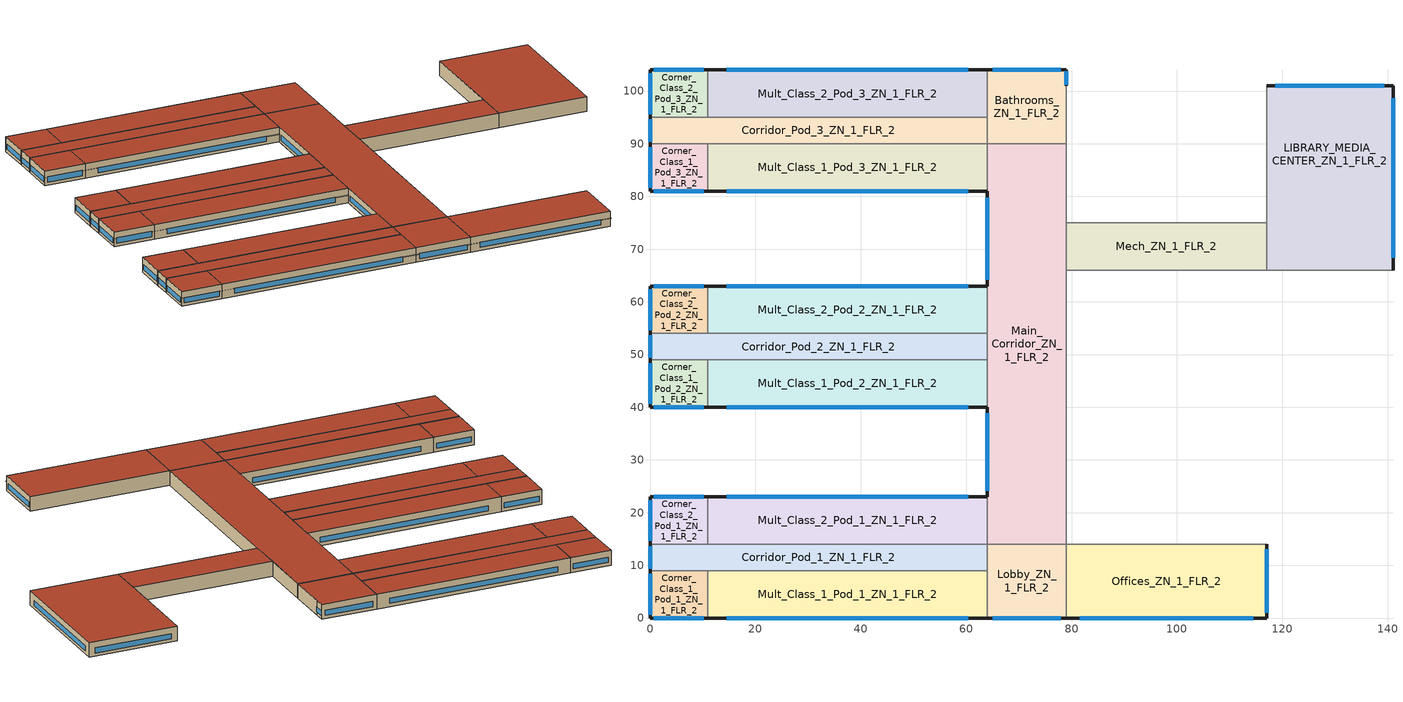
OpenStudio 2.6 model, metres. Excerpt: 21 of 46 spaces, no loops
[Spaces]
Bathrooms_ZN_1_FLR_2
 floor to Bathrooms_ZN_1_FLR_1: 79,104 79,90 64,90 64,104 z4
 wall outside (BTAP-Ext-Wall-Mass:U-0.278-:{ "cond"=>0.265} adj ext wall insulation): 79,101 79,104 64,104 z4:8
 wall to Auditorium_ZN_1_FLR_1: 79,90 79,101 z4:8
 wall to Mult_Class_2_Pod_3_ZN_1_FLR_2: 64,104 64,95 z4:8
 wall to Corridor_Pod_3_ZN_1_FLR_2: 64,95 64,90 z4:8
 wall to Main_Corridor_ZN_1_FLR_2: 64,90 79,90 z4:8
 window: 79,101.22 79,103.78 z4.87:6.28; 77.97,104 65.03,104 z4.87:6.26
 roof outside (BTAP-Ext-Roof-Metal:U-0.156-:{ "cond"=>0.156} adj roof insulation): 79,90 79,104 64,104 64,90 z8
Corner_Class_2_Pod_3_ZN_1_FLR_2
 floor to Corner_Class_2_Pod_3_ZN_1_FLR_1: 11,104 11,95 0,95 0,104 z4
 wall outside (BTAP-Ext-Wall-Mass:U-0.278-:{ "cond"=>0.265} adj ext wall insulation): 11,104 0,104 0,95 z4:8
 wall to Corridor_Pod_3_ZN_1_FLR_2: 0,95 11,95 z4:8
 wall to Mult_Class_2_Pod_3_ZN_1_FLR_2: 11,95 11,104 z4:8
 window: 10.24,104 0.76,104 / 0,103.38 0,95.62 z4.87:6.26
 roof outside (BTAP-Ext-Roof-Metal:U-0.156-:{ "cond"=>0.156} adj roof insulation): 11,95 11,104 0,104 0,95 z8
Corridor_Pod_1_ZN_1_FLR_2
 floor to Corridor_Pod_1_ZN_1_FLR_1: 64,14 64,9 0,9 0,14 z4
 wall outside (BTAP-Ext-Wall-Mass:U-0.278-:{ "cond"=>0.265} adj ext wall insulation): 0,14 0,9 z4:8
 wall to Corner_Class_1_Pod_1_ZN_1_FLR_2: 0,9 11,9 z4:8
 wall to Mult_Class_1_Pod_1_ZN_1_FLR_2: 11,9 64,9 z4:8
 wall to Corner_Class_2_Pod_1_ZN_1_FLR_2: 11,14 0,14 z4:8
 wall to Lobby_ZN_1_FLR_2: 64,9 64,14 z4:8
 wall to Mult_Class_2_Pod_1_ZN_1_FLR_2: 64,14 11,14 z4:8
 window: 0,13.64 0,9.36 z4.87:6.27
 roof outside (BTAP-Ext-Roof-Metal:U-0.156-:{ "cond"=>0.156} adj roof insulation): 64,9 64,14 0,14 0,9 z8
Corner_Class_1_Pod_3_ZN_1_FLR_2
 floor to Corner_Class_1_Pod_3_ZN_1_FLR_1: 11,90 11,81 0,81 0,90 z4
 wall outside (BTAP-Ext-Wall-Mass:U-0.278-:{ "cond"=>0.265} adj ext wall insulation): 0,90 0,81 11,81 z4:8
 wall to Mult_Class_1_Pod_3_ZN_1_FLR_2: 11,81 11,90 z4:8
 wall to Corridor_Pod_3_ZN_1_FLR_2: 11,90 0,90 z4:8
 window: 0.76,81 10.24,81 / 0,89.38 0,81.62 z4.87:6.26
 roof outside (BTAP-Ext-Roof-Metal:U-0.156-:{ "cond"=>0.156} adj roof insulation): 11,81 11,90 0,90 0,81 z8
Corner_Class_2_Pod_1_ZN_1_FLR_2
 floor to Corner_Class_2_Pod_1_ZN_1_FLR_1: 11,23 11,14 0,14 0,23 z4
 wall outside (BTAP-Ext-Wall-Mass:U-0.278-:{ "cond"=>0.265} adj ext wall insulation): 11,23 0,23 0,14 z4:8
 wall to Mult_Class_2_Pod_1_ZN_1_FLR_2: 11,14 11,23 z4:8
 window: 10.24,23 0.76,23 / 0,22.38 0,14.62 z4.87:6.26
 roof outside (BTAP-Ext-Roof-Metal:U-0.156-:{ "cond"=>0.156} adj roof insulation): 11,14 11,23 0,23 0,14 z8
Offices_ZN_1_FLR_2
 floor to Offices_ZN_1_FLR_1: 117,14 117,0 79,0 79,14 z4
 wall outside (BTAP-Ext-Wall-Mass:U-0.278-:{ "cond"=>0.265} adj ext wall insulation): 79,0 117,0 117,14 z4:8
 wall to Lobby_ZN_1_FLR_2: 79,14 79,0 z4:8
 wall to Gym_ZN_1_FLR_1: 117,14 79,14 z4:8
 window: 81.57,0 114.43,0 / 117,0.96 117,13.04 z4.87:6.26
 roof outside (BTAP-Ext-Roof-Metal:U-0.156-:{ "cond"=>0.156} adj roof insulation): 117,0 117,14 79,14 79,0 z8
Mult_Class_2_Pod_2_ZN_1_FLR_2
 floor to Mult_Class_2_Pod_2_ZN_1_FLR_1: 64,63 64,54 11,54 11,63 z4
 wall outside (BTAP-Ext-Wall-Mass:U-0.278-:{ "cond"=>0.265} adj ext wall insulation): 64,63 11,63 z4:8
 wall to Corridor_Pod_2_ZN_1_FLR_2: 11,54 64,54 z4:8
 wall to Main_Corridor_ZN_1_FLR_2: 64,54 64,63 z4:8
 wall to Corner_Class_2_Pod_2_ZN_1_FLR_2: 11,63 11,54 z4:8
 window: 60.43,63 14.57,63 z4.87:6.26
 roof outside (BTAP-Ext-Roof-Metal:U-0.156-:{ "cond"=>0.156} adj roof insulation): 64,54 64,63 11,63 11,54 z8
Mech_ZN_1_FLR_2
 floor to Mech_ZN_1_FLR_1: 117,75 117,66 79,66 79,75 z4
 wall to Gym_ZN_1_FLR_1: 79,66 117,66 z4:8
 wall to Main_Corridor_ZN_1_FLR_2: 79,75 79,66 z4:8
 wall to Auditorium_ZN_1_FLR_1: 117,75 79,75 z4:8
 wall to LIBRARY_MEDIA_CENTER_ZN_1_FLR_2: 117,66 117,75 z4:8
 roof outside (BTAP-Ext-Roof-Metal:U-0.156-:{ "cond"=>0.156} adj roof insulation): 117,66 117,75 79,75 79,66 z8
Corner_Class_1_Pod_1_ZN_1_FLR_2
 floor to Corner_Class_1_Pod_1_ZN_1_FLR_1: 11,9 11,0 0,0 0,9 z4
 wall outside (BTAP-Ext-Wall-Mass:U-0.278-:{ "cond"=>0.265} adj ext wall insulation): 0,9 0,0 11,0 z4:8
 wall to Mult_Class_1_Pod_1_ZN_1_FLR_2: 11,0 11,9 z4:8
 window: 0.76,0 10.24,0 / 0,8.38 0,0.62 z4.87:6.26
 roof outside (BTAP-Ext-Roof-Metal:U-0.156-:{ "cond"=>0.156} adj roof insulation): 11,0 11,9 0,9 0,0 z8
LIBRARY_MEDIA_CENTER_ZN_1_FLR_2
 floor to Kitchen_ZN_1_FLR_1: 141,75 141,66 117,66 117,75 z4
 floor to Cafeteria_ZN_1_FLR_1: 141,101 141,75 117,75 117,101 z4
 wall outside (BTAP-Ext-Wall-Mass:U-0.278-:{ "cond"=>0.265} adj ext wall insulation): 141,66 141,101 117,101 z4:8
 wall to Auditorium_ZN_1_FLR_1: 117,101 117,75 z4:8
 wall to Aux_Gym_ZN_1_FLR_1: 117,66 141,66 z4:8
 window: 141,68.37 141,98.63 / 139.37,101 118.63,101 z4.87:6.26
 roof outside (BTAP-Ext-Roof-Metal:U-0.156-:{ "cond"=>0.156} adj roof insulation): 141,66 141,101 117,101 117,66 z8
Corridor_Pod_3_ZN_1_FLR_2
 floor to Corridor_Pod_3_ZN_1_FLR_1: 64,95 64,90 0,90 0,95 z4
 wall outside (BTAP-Ext-Wall-Mass:U-0.278-:{ "cond"=>0.265} adj ext wall insulation): 0,95 0,90 z4:8
 wall to Mult_Class_2_Pod_3_ZN_1_FLR_2: 64,95 11,95 z4:8
 wall to Mult_Class_1_Pod_3_ZN_1_FLR_2: 11,90 64,90 z4:8
 window: 0,94.64 0,90.36 z4.87:6.27
 roof outside (BTAP-Ext-Roof-Metal:U-0.156-:{ "cond"=>0.156} adj roof insulation): 64,90 64,95 0,95 0,90 z8
Corner_Class_1_Pod_2_ZN_1_FLR_2
 floor to Corner_Class_1_Pod_2_ZN_1_FLR_1: 11,49 11,40 0,40 0,49 z4
 wall outside (BTAP-Ext-Wall-Mass:U-0.278-:{ "cond"=>0.265} adj ext wall insulation): 0,49 0,40 11,40 z4:8
 wall to Corridor_Pod_2_ZN_1_FLR_2: 11,49 0,49 z4:8
 wall to Mult_Class_1_Pod_2_ZN_1_FLR_2: 11,40 11,49 z4:8
 window: 0.76,40 10.24,40 / 0,48.38 0,40.62 z4.87:6.26
 roof outside (BTAP-Ext-Roof-Metal:U-0.156-:{ "cond"=>0.156} adj roof insulation): 11,40 11,49 0,49 0,40 z8
Corridor_Pod_2_ZN_1_FLR_2
 floor to Corridor_Pod_2_ZN_1_FLR_1: 64,54 64,49 0,49 0,54 z4
 wall outside (BTAP-Ext-Wall-Mass:U-0.278-:{ "cond"=>0.265} adj ext wall insulation): 0,54 0,49 z4:8
 wall to Mult_Class_1_Pod_2_ZN_1_FLR_2: 11,49 64,49 z4:8
 wall to Main_Corridor_ZN_1_FLR_2: 64,49 64,54 z4:8
 wall to Corner_Class_2_Pod_2_ZN_1_FLR_2: 11,54 0,54 z4:8
 window: 0,53.64 0,49.36 z4.87:6.27
 roof outside (BTAP-Ext-Roof-Metal:U-0.156-:{ "cond"=>0.156} adj roof insulation): 64,49 64,54 0,54 0,49 z8
Main_Corridor_ZN_1_FLR_2
 floor to Main_Corridor_ZN_1_FLR_1: 79,90 79,14 64,14 64,90 z4
 wall outside (BTAP-Ext-Wall-Mass:U-0.278-:{ "cond"=>0.265} adj ext wall insulation): 64,81 64,63 / 64,40 64,23 z4:8
 wall to Gym_ZN_1_FLR_1: 79,14 79,66 z4:8
 wall to Mult_Class_1_Pod_2_ZN_1_FLR_2: 64,49 64,40 z4:8
 wall to Auditorium_ZN_1_FLR_1: 79,75 79,90 z4:8
 wall to Mult_Class_2_Pod_1_ZN_1_FLR_2: 64,23 64,14 z4:8
 wall to Mult_Class_1_Pod_3_ZN_1_FLR_2: 64,90 64,81 z4:8
 wall to Lobby_ZN_1_FLR_2: 64,14 79,14 z4:8
 window: 64,38.84 64,24.16 / 64,79.77 64,64.23 z4.87:6.26
 roof outside (BTAP-Ext-Roof-Metal:U-0.156-:{ "cond"=>0.156} adj roof insulation): 79,14 79,90 64,90 64,14 z8
Mult_Class_2_Pod_1_ZN_1_FLR_2
 floor to Mult_Class_2_Pod_1_ZN_1_FLR_1: 64,23 64,14 11,14 11,23 z4
 wall outside (BTAP-Ext-Wall-Mass:U-0.278-:{ "cond"=>0.265} adj ext wall insulation): 64,23 11,23 z4:8
 window: 60.43,23 14.57,23 z4.87:6.26
 roof outside (BTAP-Ext-Roof-Metal:U-0.156-:{ "cond"=>0.156} adj roof insulation): 64,14 64,23 11,23 11,14 z8
Mult_Class_1_Pod_1_ZN_1_FLR_2
 floor to Mult_Class_1_Pod_1_ZN_1_FLR_1: 64,9 64,0 11,0 11,9 z4
 wall outside (BTAP-Ext-Wall-Mass:U-0.278-:{ "cond"=>0.265} adj ext wall insulation): 11,0 64,0 z4:8
 wall to Lobby_ZN_1_FLR_2: 64,0 64,9 z4:8
 window: 14.57,0 60.43,0 z4.87:6.26
 roof outside (BTAP-Ext-Roof-Metal:U-0.156-:{ "cond"=>0.156} adj roof insulation): 64,0 64,9 11,9 11,0 z8
Mult_Class_1_Pod_2_ZN_1_FLR_2
 floor to Mult_Class_1_Pod_2_ZN_1_FLR_1: 64,49 64,40 11,40 11,49 z4
 wall outside (BTAP-Ext-Wall-Mass:U-0.278-:{ "cond"=>0.265} adj ext wall insulation): 11,40 64,40 z4:8
 window: 14.57,40 60.43,40 z4.87:6.26
 roof outside (BTAP-Ext-Roof-Metal:U-0.156-:{ "cond"=>0.156} adj roof insulation): 64,40 64,49 11,49 11,40 z8
Mult_Class_1_Pod_3_ZN_1_FLR_2
 floor to Mult_Class_1_Pod_3_ZN_1_FLR_1: 64,90 64,81 11,81 11,90 z4
 wall outside (BTAP-Ext-Wall-Mass:U-0.278-:{ "cond"=>0.265} adj ext wall insulation): 11,81 64,81 z4:8
 window: 14.57,81 60.43,81 z4.87:6.26
 roof outside (BTAP-Ext-Roof-Metal:U-0.156-:{ "cond"=>0.156} adj roof insulation): 64,81 64,90 11,90 11,81 z8
Corner_Class_2_Pod_2_ZN_1_FLR_2
 floor to Corner_Class_2_Pod_2_ZN_1_FLR_1: 11,63 11,54 0,54 0,63 z4
 wall outside (BTAP-Ext-Wall-Mass:U-0.278-:{ "cond"=>0.265} adj ext wall insulation): 11,63 0,63 0,54 z4:8
 window: 10.24,63 0.76,63 / 0,62.38 0,54.62 z4.87:6.26
 roof outside (BTAP-Ext-Roof-Metal:U-0.156-:{ "cond"=>0.156} adj roof insulation): 11,54 11,63 0,63 0,54 z8
Mult_Class_2_Pod_3_ZN_1_FLR_2
 floor to Mult_Class_2_Pod_3_ZN_1_FLR_1: 64,104 64,95 11,95 11,104 z4
 wall outside (BTAP-Ext-Wall-Mass:U-0.278-:{ "cond"=>0.265} adj ext wall insulation): 64,104 11,104 z4:8
 window: 60.43,104 14.57,104 z4.87:6.26
 roof outside (BTAP-Ext-Roof-Metal:U-0.156-:{ "cond"=>0.156} adj roof insulation): 64,95 64,104 11,104 11,95 z8
Lobby_ZN_1_FLR_2
 floor to Lobby_ZN_1_FLR_1: 79,14 79,0 64,0 64,14 z4
 wall outside (BTAP-Ext-Wall-Mass:U-0.278-:{ "cond"=>0.265} adj ext wall insulation): 64,0 79,0 z4:8
 window: 65.03,0 77.97,0 z4.87:6.26
 roof outside (BTAP-Ext-Roof-Metal:U-0.156-:{ "cond"=>0.156} adj roof insulation): 79,0 79,14 64,14 64,0 z8
shading: 116.97,0 79.03,0 79.03,-0.56 116.97,-0.56 z6.36; 63.97,0 11.03,0 11.03,-0.56 63.97,-0.56 z6.36; 78.97,0 64.03,0 64.03,-0.56 78.97,-0.56 z6.37; 63.97,40 11.03,40 11.03,39.44 63.97,39.44 z6.36; 10.97,0 0.03,0 0.03,-0.56 10.97,-0.56 z6.37; 10.97,40 0.03,40 0.03,39.44 10.97,39.44 z6.37; 10.97,81 0.03,81 0.03,80.44 10.97,80.44 z6.37; 63.97,81 11.03,81 11.03,80.44 63.97,80.44 z6.36
[Site]
Windsor Intl AP: Latitude {deg}=42.276; Longitude {deg}=-82.956; Time Zone {hr}=-5; Elevation {m}=189.6; Terrain=City
[Building]
SecondarySchool-CAN_ON_Windsor.Intl.AP.715380_CWEC2016.epw created: 2019-07-24 20:31:03 +0000: North Axis {deg}=0; Default Construction Set=BTAP-Mass at hdd = 3400.0 adj ext wall insulation adj roof insulation; Standards Number of Stories=2; Standards Number of Above Ground Stories=2; Standards Building Type=NECB2017_SecondarySchool
[ClimateZones]
Climate Zone Institution Name 1=ASHRAE; Climate Zone Document Name 1=ANSI/ASHRAE Standard 169; Climate Zone Document Year 1=2006; Climate Zone Institution Name 2=CEC; Climate Zone Document Name 2=California Climate Zone Descriptions; Climate Zone Document Year 2=1995
[Site:WaterMainsTemperature]
Calculation Method=Correlation; Annual Average Outdoor Air Temperature {C}=10.5083; Maximum Difference In Monthly Average Outdoor Air Temperatures {deltaC}=24.6
[Site:GroundTemperature:BuildingSurface]
19.527, 19.502, 19.536, 19.598, 20.002, 21.64, 22.225, 22.375, 21.449, 20.121, 19.802, 19.633
[SizingPeriod:DesignDay] Barometric Pressure {Pa}=99068; Sky Clearness=0; Rain Indicator=0; Snow Indicator=0; Day of Month=21; Daylight Saving Time Indicator=0; Humidity Indicating Type=Wetbulb; Dry-Bulb Temperature Range Modifier Type=DefaultMultipliers
Name | Maximum Dry-Bulb Temperature {C} | Daily Dry-Bulb Temperature Range {deltaC} | Humidity Indicating Conditions at Maximum Dry-Bulb | Wind Speed {m/s} | Wind Direction {deg} | Month | Day Type | Solar Model Indicator | ASHRAE Taub | ASHRAE Taud
Windsor Intl AP Ann Htg 99.6% Condns DB | -15.5 | 0 | -15.5 | 5.1 | 240 | 1 | WinterDesignDay | ASHRAEClearSky
Windsor Intl AP Ann Clg .4% Condns DB=>MWB | 32 | 9.1 | 23.1 | 5.4 | 230 | 7 | SummerDesignDay | ASHRAETau | 0.438 | 2.254
[Material:NoMass] Roughness=Smooth; Thermal Absorptance=0.9; Solar Absorptance=0.7
Name | Thermal Resistance {m2-K/W} | Visible Absorptance
Typical Carpet Pad | 0.21648 | 0.8
Typical Insulation 1 | 5.20402 | 0.7
Typical Insulation 2 | 3.32618 | 0.7
Typical Insulation 3 | 6.41024 | 0.7
Typical Carpet Pad 2 | 1.25503 | 0.8
Typical Carpet Pad 3 | 2.57255 | 0.8
Typical Insulation 4 | 0.526298 | 0.7
Typical Insulation 5 | 0.526316 | 0.7
Typical Insulation 6 R-19.89_R-value 25.0 (ft^2*h*R/Btu) | 4.40275 | 0.7
Typical Insulation 6 R-36.4_R-value 40.0 (ft^2*h*R/Btu) | 7.04441 | 0.7
[Material]
Name | Roughness | Thickness {m} | Conductivity {W/m-K} | Density {kg/m3} | Specific Heat {J/kg-K} | Thermal Absorptance | Solar Absorptance | Visible Absorptance
100mm Normalweight concrete floor | MediumSmooth | 0.1016 | 2.31 | 2322 | 832
G01 13mm gypsum board | Smooth | 0.0127 | 0.16 | 800 | 1090 | 0.9 | 0.7 | 0.5
G05 25mm wood | MediumSmooth | 0.0254 | 0.15 | 608 | 1630 | 0.9 | 0.5 | 0.5
4 in. Normalweight Concrete Floor | MediumRough | 0.1016 | 2.31 | 2322 | 832 | 0.9 | 0.7 | 0.7
1IN Stucco; 1IN Stucco 1 | Smooth | 0.0253 | 0.6918 | 1858 | 837 | 0.9 | 0.7 | 0.92
8IN CONCRETE HW RefBldg; 8IN CONCRETE HW RefBldg 1 | Rough | 0.2032 | 1.311 | 2240 | 836.8 | 0.9 | 0.7 | 0.7
1/2IN Gypsum; 1/2IN Gypsum 1 | Smooth | 0.0127 | 0.16 | 784.9 | 830 | 0.9 | 0.4 | 0.4
Metal Roof Surface; F08 Metal surface; Metal Roof Surface 1 | Smooth | 0.0008 | 45.28 | 7824 | 500 | 0.9 | 0.7 | 0.7
6 in. Normalweight Concrete Floor | MediumRough | 0.1524 | 2.31 | 2322 | 832 | 0.9 | 0.7 | 0.7
[Construction]
BTAP-Int-Floor: 100mm Normalweight concrete floor, Typical Carpet Pad
BTAP-Int-Wall: G01 13mm gypsum board, G01 13mm gypsum board
BTAP-Int-Ceiling: Typical Carpet Pad, 100mm Normalweight concrete floor
BTAP-Ext-DaylightDiffuser: SimpleGlazing
BTAP-Int-Door: G05 25mm wood
BTAP-Ext-Floor-Mass:U-0.183: Typical Insulation 1, 4 in. Normalweight Concrete Floor, Typical Carpet Pad
BTAP-Ext-Wall-Mass:U-0.278: 1IN Stucco, 8IN CONCRETE HW RefBldg, Typical Insulation 2, 1/2IN Gypsum
BTAP-Ext-Roof-Metal:U-0.156: Metal Roof Surface, Typical Insulation 3
BTAP-Grnd-Floor-Mass:U-0.757: 6 in. Normalweight Concrete Floor, Typical Carpet Pad 2
BTAP-Grnd-Roof-Mass:U-0.379: 6 in. Normalweight Concrete Floor, Typical Carpet Pad 3
BTAP-Ext-Door:U-1.9000000000000001: F08 Metal surface, Typical Insulation 4
BTAP-Ext-OverHeadDoor:U-1.9000000000000001: Typical Insulation 5
BTAP-Ext-DaylightDiffuser:U=0.190 SHGC=0.600: SimpleGlazing:U=0.190 SHGC=0.600
BTAP-Ext-Wall-Mass:U-0.278-:{ "cond"=>0.265} adj ext wall insulation: 1IN Stucco 1, 8IN CONCRETE HW RefBldg 1, Typical Insulation 6 R-19.89_R-value 25.0 (ft^2*h*R/Btu), 1/2IN Gypsum 1
BTAP-Ext-Roof-Metal:U-0.156-:{ "cond"=>0.156} adj roof insulation: Metal Roof Surface 1, Typical Insulation 6 R-36.4_R-value 40.0 (ft^2*h*R/Btu)
[DefaultConstructionSet] Default Interior Surface Constructions=Default Surface Constructions 2; Default Ground Contact Surface Constructions=BTAP-Mass at hdd = 3400.0 1; Default Exterior SubSurface Constructions=BTAP-Mass at hdd = 3400.0; Default Interior SubSurface Constructions=Default Sub Surface Constructions 2; Interior Partition Construction=BTAP-Int-Door
Name | Default Exterior Surface Constructions
BTAP-Mass at hdd = 3400.0 | BTAP-Mass at hdd = 3400.0
BTAP-Mass at hdd = 3400.0 adj ext wall insulation adj roof insulation | BTAP-Mass at hdd = 3400.0 adj ext wall insulation adj roof insulation
[DefaultSurfaceConstructions]
Name | Floor Construction | Wall Construction | Roof Ceiling Construction
Default Surface Constructions 2 | BTAP-Int-Floor | BTAP-Int-Wall | BTAP-Int-Ceiling
BTAP-Mass at hdd = 3400.0; BTAP-Mass at hdd = 3400.0 adj ext wall insulation adj roof insulation | BTAP-Ext-Floor-Mass:U-0.183 | BTAP-Ext-Wall-Mass:U-0.278 | BTAP-Ext-Roof-Metal:U-0.156
BTAP-Mass at hdd = 3400.0 1 | BTAP-Grnd-Floor-Mass:U-0.757 | BTAP-Grnd-Roof-Mass:U-0.379 | BTAP-Grnd-Roof-Mass:U-0.379
[DefaultSubSurfaceConstructions]
Name | Fixed Window Construction | Operable Window Construction | Door Construction | Glass Door Construction | Overhead Door Construction | Skylight Construction | Tubular Daylight Dome Construction | Tubular Daylight Diffuser Construction
Default Sub Surface Constructions 2 | BTAP-Ext-DaylightDiffuser | BTAP-Ext-DaylightDiffuser | BTAP-Int-Door
BTAP-Mass at hdd = 3400.0 | BTAP-Ext-DaylightDiffuser:U=0.190 SHGC=0.600 | BTAP-Ext-DaylightDiffuser:U=0.190 SHGC=0.600 | BTAP-Ext-Door:U-1.9000000000000001 | BTAP-Ext-DaylightDiffuser:U=0.190 SHGC=0.600 | BTAP-Ext-OverHeadDoor:U-1.9000000000000001 | BTAP-Ext-DaylightDiffuser:U=0.190 SHGC=0.600 | BTAP-Ext-DaylightDiffuser:U=0.190 SHGC=0.600 | BTAP-Ext-DaylightDiffuser:U=0.190 SHGC=0.600
[WindowMaterial:SimpleGlazingSystem] Solar Heat Gain Coefficient=0.3; Visible Transmittance=0.21
Name | U-Factor {W/m2-K}
SimpleGlazing | 2.2
SimpleGlazing:U=0.190 SHGC=0.600 | 1.9
[Space] Building Story=Building Story 2; Part of Total Floor Area=Yes
Name | Space Type | Thermal Zone
Bathrooms_ZN_1_FLR_2 | Space Function Washroom - other-sch-D | WET_ST=Washroom - other-sch-D_FL=Building Story 2_SCHD
Corner_Class_2_Pod_3_ZN_1_FLR_2; Corner_Class_2_Pod_1_ZN_1_FLR_2; Corner_Class_2_Pod_2_ZN_1_FLR_2 | Space Function Classroom/Lecture hall/Training room other | ALL_ST=Classroom/Lecture hall/Training room other_FL=Building Story 2_SCH=D
Corridor_Pod_1_ZN_1_FLR_2; Corridor_Pod_2_ZN_1_FLR_2; Corridor_Pod_3_ZN_1_FLR_2 | Space Function Corridor/Transition area other-sch-D | WILD_ST=Corridor/Transition area other-sch-D_FL=Building Story 2_SCH=D 1
LIBRARY_MEDIA_CENTER_ZN_1_FLR_2 | Space Function Library reading area | ALL_ST=Library reading area_FL=Building Story 2_SCH=C
Mult_Class_1_Pod_3_ZN_1_FLR_2; Mult_Class_1_Pod_1_ZN_1_FLR_2; Mult_Class_1_Pod_2_ZN_1_FLR_2 | Space Function Classroom/Lecture hall/Training room other | ALL_ST=Classroom/Lecture hall/Training room other_FL=Building Story 2_SCH=D 1
Corner_Class_1_Pod_3_ZN_1_FLR_2; Corner_Class_1_Pod_1_ZN_1_FLR_2; Corner_Class_1_Pod_2_ZN_1_FLR_2 | Space Function Classroom/Lecture hall/Training room other | ALL_ST=Classroom/Lecture hall/Training room other_FL=Building Story 2_SCH=D 3
Offices_ZN_1_FLR_2 | Space Function Office enclosed <= 25 m2 | ALL_ST=Office enclosed <= 25 m2_FL=Building Story 2_SCH=A
Mult_Class_2_Pod_3_ZN_1_FLR_2; Mult_Class_2_Pod_2_ZN_1_FLR_2; Mult_Class_2_Pod_1_ZN_1_FLR_2 | Space Function Classroom/Lecture hall/Training room other | ALL_ST=Classroom/Lecture hall/Training room other_FL=Building Story 2_SCH=D 2
Mech_ZN_1_FLR_2 | Space Function Electrical/Mechanical room-sch-D | WILD_ST=Electrical/Mechanical room-sch-D_FL=Building Story 2_SCH=D
Main_Corridor_ZN_1_FLR_2 | Space Function Corridor/Transition area other-sch-D | WILD_ST=Corridor/Transition area other-sch-D_FL=Building Story 2_SCH=D
Lobby_ZN_1_FLR_2 | Space Function Lobby - other | ALL_ST=Lobby - other_FL=Building Story 2_SCH=C
[BuildingStory]
Building Story 2: Nominal Z Coordinate {m}=4
[SpaceType] Standards Building Type=Space Function
Name | Default Schedule Set | Design Specification Outdoor Air Object | Standards Space Type
Space Function Washroom - other-sch-D | Space Function Washroom - other-sch-D Schedule Set | Space Function Washroom - other-sch-D Ventilation | Washroom - other-sch-D
Space Function Classroom/Lecture hall/Training room other | Space Function Classroom/Lecture hall/Training room other Schedule Set | Space Function Classroom/Lecture hall/Training room other Ventilation | Classroom/Lecture hall/Training room other
Space Function Corridor/Transition area other-sch-D | Space Function Corridor/Transition area other-sch-D Schedule Set | Space Function Corridor/Transition area other-sch-D Ventilation | Corridor/Transition area other-sch-D
Space Function Library reading area | Space Function Library reading area Schedule Set | Space Function Library reading area Ventilation | Library reading area
Space Function Lobby - other | Space Function Lobby - other Schedule Set | Space Function Lobby - other Ventilation | Lobby - other
Space Function Electrical/Mechanical room-sch-D | Space Function Electrical/Mechanical room-sch-D Schedule Set | Space Function Electrical/Mechanical room-sch-D Ventilation | Electrical/Mechanical room-sch-D
Space Function Office enclosed <= 25 m2 | Space Function Office enclosed <= 25 m2 Schedule Set | Space Function Office enclosed <= 25 m2 Ventilation | Office enclosed <= 25 m2
[People:Definition] Number of People Calculation Method=People/Area; Fraction Radiant=0.3
Name | People per Space Floor Area {person/m2}
Space Function Classroom/Lecture hall/Training room other People Definition | 0.133382
Space Function Corridor/Transition area other-sch-D People Definition | 0.0100036
Space Function Electrical/Mechanical room-sch-D People Definition | 0.00500182
Space Function Library reading area People Definition; Space Function Office enclosed <= 25 m2 People Definition | 0.0500182
Space Function Lobby - other People Definition | 0.100036
Space Function Washroom - other-sch-D People Definition | 0.0333454
[People] Work Efficiency Schedule=Work Efficiency Schedule; Clothing Insulation Schedule=Clothing Schedule; Air Velocity Schedule=Air Velocity Schedule; Multiplier=1
Name | People Definition | Space or SpaceType
Space Function Classroom/Lecture hall/Training room other People | Space Function Classroom/Lecture hall/Training room other People Definition | Space Function Classroom/Lecture hall/Training room other
Space Function Corridor/Transition area other-sch-D People | Space Function Corridor/Transition area other-sch-D People Definition | Space Function Corridor/Transition area other-sch-D
Space Function Electrical/Mechanical room-sch-D People | Space Function Electrical/Mechanical room-sch-D People Definition | Space Function Electrical/Mechanical room-sch-D
Space Function Library reading area People | Space Function Library reading area People Definition | Space Function Library reading area
Space Function Lobby - other People | Space Function Lobby - other People Definition | Space Function Lobby - other
Space Function Office enclosed <= 25 m2 People | Space Function Office enclosed <= 25 m2 People Definition | Space Function Office enclosed <= 25 m2
Space Function Washroom - other-sch-D People | Space Function Washroom - other-sch-D People Definition | Space Function Washroom - other-sch-D
[Lights:Definition] Design Level Calculation Method=Watts/Area; Fraction Radiant=0.5; Fraction Visible=0.2
Name | Watts per Space Floor Area {W/m2}
Space Function Classroom/Lecture hall/Training room other Lights Definition-new | 7.6
Space Function Corridor/Transition area other-sch-D Lights Definition-new | 4.4
Space Function Electrical/Mechanical room-sch-D Lights Definition | 4.60167
Space Function Library reading area Lights Definition-new | 10.3
Space Function Lobby - other Lights Definition-new | 9
Space Function Office enclosed <= 25 m2 Lights Definition-new | 8
Space Function Washroom - other-sch-D Lights Definition-new | 6.8
[Lights] Fraction Replaceable=1
Name | Lights Definition | Space or SpaceType
Space Function Classroom/Lecture hall/Training room other Lights | Space Function Classroom/Lecture hall/Training room other Lights Definition-new | Space Function Classroom/Lecture hall/Training room other
Space Function Corridor/Transition area other-sch-D Lights | Space Function Corridor/Transition area other-sch-D Lights Definition-new | Space Function Corridor/Transition area other-sch-D
Space Function Electrical/Mechanical room-sch-D Lights | Space Function Electrical/Mechanical room-sch-D Lights Definition | Space Function Electrical/Mechanical room-sch-D
Space Function Library reading area Lights | Space Function Library reading area Lights Definition-new | Space Function Library reading area
Space Function Lobby - other Lights | Space Function Lobby - other Lights Definition-new | Space Function Lobby - other
Space Function Office enclosed <= 25 m2 Lights | Space Function Office enclosed <= 25 m2 Lights Definition-new | Space Function Office enclosed <= 25 m2
Space Function Washroom - other-sch-D Lights | Space Function Washroom - other-sch-D Lights Definition-new | Space Function Washroom - other-sch-D
[ElectricEquipment:Definition] Design Level Calculation Method=Watts/Area; Fraction Radiant=0.5
Name | Watts per Space Floor Area {W/m2}
Space Function Washroom - other-sch-D Elec Equip Definition - 30.0 percent reduction; Space Function Electrical/Mechanical room-sch-D Elec Equip Definition - 30.0 percent reduction; Space Function Library reading area Elec Equip Definition - 30.0 percent reduction; Space Function Lobby - other Elec Equip Definition - 30.0 percent reduction | 0.700254
Space Function Classroom/Lecture hall/Training room other Elec Equip Definition - 30.0 percent reduction | 3.50127
Space Function Office enclosed <= 25 m2 Elec Equip Definition - 30.0 percent reduction | 5.25191
[ElectricEquipment]
Name | Electric Equipment Definition | Space or SpaceType
Space Function Classroom/Lecture hall/Training room other Elec Equip 30.0 percent reduction | Space Function Classroom/Lecture hall/Training room other Elec Equip Definition - 30.0 percent reduction | Space Function Classroom/Lecture hall/Training room other
Space Function Electrical/Mechanical room-sch-D Elec Equip 30.0 percent reduction | Space Function Electrical/Mechanical room-sch-D Elec Equip Definition - 30.0 percent reduction | Space Function Electrical/Mechanical room-sch-D
Space Function Library reading area Elec Equip 30.0 percent reduction | Space Function Library reading area Elec Equip Definition - 30.0 percent reduction | Space Function Library reading area
Space Function Lobby - other Elec Equip 30.0 percent reduction | Space Function Lobby - other Elec Equip Definition - 30.0 percent reduction | Space Function Lobby - other
Space Function Office enclosed <= 25 m2 Elec Equip 30.0 percent reduction | Space Function Office enclosed <= 25 m2 Elec Equip Definition - 30.0 percent reduction | Space Function Office enclosed <= 25 m2
Space Function Washroom - other-sch-D Elec Equip 30.0 percent reduction | Space Function Washroom - other-sch-D Elec Equip Definition - 30.0 percent reduction | Space Function Washroom - other-sch-D
[DesignSpecification:OutdoorAir] Outdoor Air Method=Sum; Outdoor Air Flow per Person {m3/s-person}=0; Outdoor Air Flow Rate {m3/s}=0; Outdoor Air Flow Air Changes per Hour {1/hr}=0
Name | Outdoor Air Flow per Floor Area {m3/s-m2}
Space Function Classroom/Lecture hall/Training room other Ventilation | 0.00278384
Space Function Corridor/Transition area other-sch-D Ventilation; Space Function Electrical/Mechanical room-sch-D Ventilation; Space Function Washroom - other-sch-D Ventilation | 0.0003048
Space Function Library reading area Ventilation | 0.0008636
Space Function Lobby - other Ventilation | 0.0041148
Space Function Office enclosed <= 25 m2 Ventilation | 0.00042164
[DefaultScheduleSet] People Activity Level Schedule=NECB-Activity; Infiltration Schedule=Always On
Name | Number of People Schedule | Lighting Schedule | Electric Equipment Schedule
Space Function Classroom/Lecture hall/Training room other Schedule Set; Space Function Washroom - other-sch-D Schedule Set | NECB-D-Occupancy | NECB-D-Occupancy-NECB-D-Lighting-0.5-0.0-0.67-Light Ruleset | NECB-D-Electric-Equipment
Space Function Corridor/Transition area other-sch-D Schedule Set; Space Function Electrical/Mechanical room-sch-D Schedule Set | NECB-D-Occupancy | NECB-D-Lighting | NECB-D-Electric-Equipment
Space Function Library reading area Schedule Set; Space Function Lobby - other Schedule Set | NECB-C-Occupancy | NECB-C-Occupancy-NECB-C-Lighting-0.0-0.0-0.67-Light Ruleset | NECB-C-Electric-Equipment
Space Function Office enclosed <= 25 m2 Schedule Set | NECB-A-Occupancy | NECB-A-Occupancy-NECB-A-Lighting-0.3-0.1-0.67-Light Ruleset | NECB-A-Electric-Equipment
[ThermostatSetpoint:DualSetpoint]
Name | Heating Setpoint Temperature Schedule | Cooling Setpoint Temperature Schedule
Space Function Washroom - other-sch-D Thermostat 6; Space Function Classroom/Lecture hall/Training room other Thermostat 50; Space Function Classroom/Lecture hall/Training room other Thermostat 51; Space Function Classroom/Lecture hall/Training room other Thermostat 52; Space Function Classroom/Lecture hall/Training room other Thermostat 55; Space Function Corridor/Transition area other-sch-D Thermostat 17; Space Function Corridor/Transition area other-sch-D Thermostat 20; Space Function Electrical/Mechanical room-sch-D Thermostat 6 | NECB-D-Thermostat Setpoint-Heating | NECB-D-Thermostat Setpoint-Cooling
Space Function Lobby - other Thermostat 6; Space Function Library reading area Thermostat 3 | NECB-C-Thermostat Setpoint-Heating | NECB-C-Thermostat Setpoint-Cooling
Space Function Office enclosed <= 25 m2 Thermostat 6 | NECB-A-Thermostat Setpoint-Heating | NECB-A-Thermostat Setpoint-Cooling
[SpaceInfiltration:DesignFlowRate] Schedule=Always On Discrete; Design Flow Rate Calculation Method=Flow/ExteriorArea; Flow per Exterior Surface Area {m3/s-m2}=0.0001289; Constant Term Coefficient=0; Temperature Term Coefficient=0; Velocity Term Coefficient=0.224; Velocity Squared Term Coefficient=0
Name | Space or SpaceType
Bathrooms_ZN_1_FLR_2 Infiltration | Bathrooms_ZN_1_FLR_2
Corner_Class_1_Pod_1_ZN_1_FLR_2 Infiltration | Corner_Class_1_Pod_1_ZN_1_FLR_2
Corner_Class_1_Pod_2_ZN_1_FLR_2 Infiltration | Corner_Class_1_Pod_2_ZN_1_FLR_2
Corner_Class_1_Pod_3_ZN_1_FLR_2 Infiltration | Corner_Class_1_Pod_3_ZN_1_FLR_2
Corner_Class_2_Pod_1_ZN_1_FLR_2 Infiltration | Corner_Class_2_Pod_1_ZN_1_FLR_2
Corner_Class_2_Pod_2_ZN_1_FLR_2 Infiltration | Corner_Class_2_Pod_2_ZN_1_FLR_2
Corner_Class_2_Pod_3_ZN_1_FLR_2 Infiltration | Corner_Class_2_Pod_3_ZN_1_FLR_2
Corridor_Pod_1_ZN_1_FLR_2 Infiltration | Corridor_Pod_1_ZN_1_FLR_2
Corridor_Pod_2_ZN_1_FLR_2 Infiltration | Corridor_Pod_2_ZN_1_FLR_2
Corridor_Pod_3_ZN_1_FLR_2 Infiltration | Corridor_Pod_3_ZN_1_FLR_2
LIBRARY_MEDIA_CENTER_ZN_1_FLR_2 Infiltration | LIBRARY_MEDIA_CENTER_ZN_1_FLR_2
Lobby_ZN_1_FLR_2 Infiltration | Lobby_ZN_1_FLR_2
Main_Corridor_ZN_1_FLR_2 Infiltration | Main_Corridor_ZN_1_FLR_2
Mech_ZN_1_FLR_2 Infiltration | Mech_ZN_1_FLR_2
Mult_Class_1_Pod_1_ZN_1_FLR_2 Infiltration | Mult_Class_1_Pod_1_ZN_1_FLR_2
Mult_Class_1_Pod_2_ZN_1_FLR_2 Infiltration | Mult_Class_1_Pod_2_ZN_1_FLR_2
Mult_Class_1_Pod_3_ZN_1_FLR_2 Infiltration | Mult_Class_1_Pod_3_ZN_1_FLR_2
Mult_Class_2_Pod_1_ZN_1_FLR_2 Infiltration | Mult_Class_2_Pod_1_ZN_1_FLR_2
Mult_Class_2_Pod_2_ZN_1_FLR_2 Infiltration | Mult_Class_2_Pod_2_ZN_1_FLR_2
Mult_Class_2_Pod_3_ZN_1_FLR_2 Infiltration | Mult_Class_2_Pod_3_ZN_1_FLR_2
Offices_ZN_1_FLR_2 Infiltration | Offices_ZN_1_FLR_2
[ThermalZone] Use Ideal Air Loads=No
Name | Thermostat
WET_ST=Washroom - other-sch-D_FL=Building Story 2_SCHD | Space Function Washroom - other-sch-D Thermostat 6
ALL_ST=Lobby - other_FL=Building Story 2_SCH=C | Space Function Lobby - other Thermostat 6
ALL_ST=Classroom/Lecture hall/Training room other_FL=Building Story 2_SCH=D | Space Function Classroom/Lecture hall/Training room other Thermostat 50
ALL_ST=Classroom/Lecture hall/Training room other_FL=Building Story 2_SCH=D 1 | Space Function Classroom/Lecture hall/Training room other Thermostat 51
ALL_ST=Classroom/Lecture hall/Training room other_FL=Building Story 2_SCH=D 2 | Space Function Classroom/Lecture hall/Training room other Thermostat 52
ALL_ST=Classroom/Lecture hall/Training room other_FL=Building Story 2_SCH=D 3 | Space Function Classroom/Lecture hall/Training room other Thermostat 55
ALL_ST=Library reading area_FL=Building Story 2_SCH=C | Space Function Library reading area Thermostat 3
ALL_ST=Office enclosed <= 25 m2_FL=Building Story 2_SCH=A | Space Function Office enclosed <= 25 m2 Thermostat 6
WILD_ST=Corridor/Transition area other-sch-D_FL=Building Story 2_SCH=D | Space Function Corridor/Transition area other-sch-D Thermostat 17
WILD_ST=Corridor/Transition area other-sch-D_FL=Building Story 2_SCH=D 1 | Space Function Corridor/Transition area other-sch-D Thermostat 20
WILD_ST=Electrical/Mechanical room-sch-D_FL=Building Story 2_SCH=D | Space Function Electrical/Mechanical room-sch-D Thermostat 6
[HeatExchanger:AirToAir:SensibleAndLatent] Availability Schedule=Always On Discrete; Nominal Supply Air Flow Rate {m3/s}=autosize; Sensible Effectiveness at 100% Heating Air Flow=0.5; Latent Effectiveness at 100% Heating Air Flow=0.5; Sensible Effectiveness at 75% Heating Air Flow=0.5; Latent Effectiveness at 75% Heating Air Flow=0.5; Sensible Effectiveness at 100% Cooling Air Flow=0.5; Latent Effectiveness at 100% Cooling Air Flow=0.5; Sensible Effectiveness at 75% Cooling Air Flow=0.5; Latent Effectiveness at 75% Cooling Air Flow=0.5; Supply Air Outlet Temperature Control=Yes; Heat Exchanger Type=Rotary; Frost Control Type=ExhaustOnly; Threshold Temperature {C}=-23.3; Initial Defrost Time Fraction=0.167; Rate of Defrost Time Fraction Increase {1/K}=1.44; Economizer Lockout=Yes
Name | Nominal Electric Power {W}
Sys_3_PSZ ALL_ST=Audience seating area permanent - auditorium_FL=Building Story 1_SCH=C ERV | 2966.94
Sys_3_PSZ ALL_ST=Classroom/Lecture hall/Training room other_FL=Building Story 1_SCH=D ERV; Sys_3_PSZ ALL_ST=Classroom/Lecture hall/Training room other_FL=Building Story 1_SCH=D 3 ERV; Sys_3_PSZ ALL_ST=Classroom/Lecture hall/Training room other_FL=Building Story 2_SCH=D ERV; Sys_3_PSZ ALL_ST=Classroom/Lecture hall/Training room other_FL=Building Story 2_SCH=D 3 ERV | 643.229
Sys_3_PSZ ALL_ST=Classroom/Lecture hall/Training room other_FL=Building Story 1_SCH=D 1 ERV; Sys_3_PSZ ALL_ST=Classroom/Lecture hall/Training room other_FL=Building Story 1_SCH=D 2 ERV; Sys_3_PSZ ALL_ST=Classroom/Lecture hall/Training room other_FL=Building Story 2_SCH=D 1 ERV; Sys_3_PSZ ALL_ST=Classroom/Lecture hall/Training room other_FL=Building Story 2_SCH=D 2 ERV | 2908.29
[Schedule:Ruleset]
Clothing Schedule: Default Day Schedule=Clothing Schedule Default Winter Clothes
Air Velocity Schedule: Default Day Schedule=Air Velocity Schedule Default
Work Efficiency Schedule: Default Day Schedule=Work Efficiency Schedule Default
NECB-C-Occupancy: Default Day Schedule=NECB-C-Occupancy Default
NECB-Activity: Default Day Schedule=NECB-Activity Default; Summer Design Day Schedule=NECB-Activity Summer Design Day; Winter Design Day Schedule=NECB-Activity Winter Design Day
NECB-C-Electric-Equipment: Default Day Schedule=NECB-C-Electric-Equipment Default
Always On: Default Day Schedule=Always On Default
NECB-C-Thermostat Setpoint-Heating: Default Day Schedule=NECB-C-Thermostat Setpoint-Heating Default
NECB-C-Thermostat Setpoint-Cooling: Default Day Schedule=NECB-C-Thermostat Setpoint-Cooling Default
NECB-D-Occupancy: Default Day Schedule=NECB-D-Occupancy Default
NECB-D-Occupancy-NECB-D-Lighting-0.5-0.0-0.67-Light Ruleset: Default Day Schedule=NECB-D-Occupancy-NECB-D-Lighting-0.5-0.0-0.67-Light Default
NECB-D-Electric-Equipment: Default Day Schedule=NECB-D-Electric-Equipment Default
NECB-D-Thermostat Setpoint-Heating: Default Day Schedule=NECB-D-Thermostat Setpoint-Heating Default
NECB-D-Thermostat Setpoint-Cooling: Default Day Schedule=NECB-D-Thermostat Setpoint-Cooling Default
NECB-D-Lighting: Default Day Schedule=NECB-D-Lighting Default
NECB-C-Occupancy-NECB-C-Lighting-0.0-0.0-0.67-Light Ruleset: Default Day Schedule=NECB-C-Occupancy-NECB-C-Lighting-0.0-0.0-0.67-Light Default
NECB-A-Occupancy: Default Day Schedule=NECB-A-Occupancy Default
NECB-A-Occupancy-NECB-A-Lighting-0.3-0.1-0.67-Light Ruleset: Default Day Schedule=NECB-A-Occupancy-NECB-A-Lighting-0.3-0.1-0.67-Light Default
NECB-A-Electric-Equipment: Default Day Schedule=NECB-A-Electric-Equipment Default
NECB-A-Thermostat Setpoint-Heating: Default Day Schedule=NECB-A-Thermostat Setpoint-Heating Default
NECB-A-Thermostat Setpoint-Cooling: Default Day Schedule=NECB-A-Thermostat Setpoint-Cooling Default
[Schedule:Day]
Clothing Schedule Default Winter Clothes; Always On Default: 24, 0, 1
Clothing Schedule Summer Clothes: 24, 0, 0.5
Air Velocity Schedule Default; NECB-A-Electric-Equipment Sat Day; NECB-A-Electric-Equipment Sun|Hol Day: 24, 0, 0.2
Work Efficiency Schedule Default; NECB-D-Occupancy Sat Day; NECB-D-Occupancy Sun|Hol Day; NECB-A-Occupancy Sat Day; NECB-A-Occupancy Sun|Hol Day: 24, 0, 0
NECB-C-Occupancy Default; NECB-C-Occupancy Default|Wkdy Day: 8, 0, 0, 9, 0, 0.1, 10, 0, 0.2, 12, 0, 0.5, 16, 0, 0.7, 17, 0, 0.8, 18, 0, 0.7, 19, 0, 0.5, 21, 0, 0.3, 24, 0, 0
NECB-C-Occupancy Sat Day: 8, 0, 0, 9, 0, 0.1, 10, 0, 0.2, 11, 0, 0.5, 12, 0, 0.6, 13, 0, 0.8, 16, 0, 0.9, 17, 0, 0.8, 18, 0, 0.7, 19, 0, 0.5, 21, 0, 0.2, 24, 0, 0
NECB-C-Occupancy Sun|Hol Day: 8, 0, 0, 9, 0, 0.1, 10, 0, 0.2, 11, 0, 0.5, 12, 0, 0.6, 13, 0, 0.8, 16, 0, 0.9, 17, 0, 0.8, 18, 0, 0.7, 19, 0, 0.5, 24, 0, 0
NECB-Activity Default; NECB-Activity Winter Design Day; NECB-Activity Summer Design Day: 24, 0, 130
NECB-C-Electric-Equipment Default; NECB-C-Electric-Equipment Default|Wkdy Day; NECB-C-Electric-Equipment Sat Day; NECB-C-Occupancy-NECB-C-Lighting-0.0-0.0-0.67-Light Default; NECB-C-Occupancy-NECB-C-Lighting-0.0-0.0-0.67-Default|Wkdy-Light Day; NECB-C-Occupancy-NECB-C-Lighting-0.0-0.0-0.67-Sat-Light Day: 8, 0, 0.05, 9, 0, 0.5, 19, 0, 0.9, 20, 0, 0.6, 21, 0, 0.5, 24, 0, 0.05
NECB-C-Electric-Equipment Sun|Hol Day; NECB-C-Occupancy-NECB-C-Lighting-0.0-0.0-0.67-Sun|Hol-Light Day: 8, 0, 0.05, 9, 0, 0.5, 19, 0, 0.9, 24, 0, 0.05
NECB-C-Thermostat Setpoint-Heating Default; NECB-C-Thermostat Setpoint-Heating Default|Wkdy Day; NECB-C-Thermostat Setpoint-Heating Sat Day: 7, 0, 18, 8, 0, 20, 21, 0, 22, 24, 0, 18
NECB-C-Thermostat Setpoint-Heating Sun|Hol Day: 9, 0, 18, 10, 0, 20, 19, 0, 22, 24, 0, 18
NECB-C-Thermostat Setpoint-Cooling Default; NECB-C-Thermostat Setpoint-Cooling Default|Wkdy Day; NECB-C-Thermostat Setpoint-Cooling Sat Day: 7, 0, 35, 21, 0, 24, 24, 0, 35
NECB-C-Thermostat Setpoint-Cooling Sun|Hol Day: 7, 0, 35, 19, 0, 24, 24, 0, 35
NECB-D-Occupancy Default; NECB-D-Occupancy Default|Wkdy Day: 8, 0, 0, 9, 0, 0.1, 12, 0, 0.9, 16, 0, 0.8, 17, 0, 0.5, 18, 0, 0.2, 19, 0, 0.1, 22, 0, 0.3, 23, 0, 0.1, 24, 0, 0
NECB-D-Occupancy-NECB-D-Lighting-0.5-0.0-0.67-Light Default; NECB-D-Occupancy-NECB-D-Lighting-0.5-0.0-0.67-Default|Wkdy-Light Day: 8, 0, 0.03325, 9, 0, 0.1995, 16, 0, 0.9, 17, 0, 0.7, 19, 0, 0.3325, 22, 0, 0.4655, 23, 0, 0.1995, 24, 0, 0.03325
NECB-D-Occupancy-NECB-D-Lighting-0.5-0.0-0.67-Sat-Light Day; NECB-D-Occupancy-NECB-D-Lighting-0.5-0.0-0.67-Sun|Hol-Light Day: 24, 0, 0.03325
NECB-D-Electric-Equipment Default; NECB-D-Electric-Equipment Default|Wkdy Day; NECB-D-Lighting Default; NECB-D-Lighting Default|Wkdy Day: 8, 0, 0.05, 9, 0, 0.3, 16, 0, 0.9, 17, 0, 0.7, 19, 0, 0.5, 22, 0, 0.7, 23, 0, 0.3, 24, 0, 0.05
NECB-D-Electric-Equipment Sat Day; NECB-D-Electric-Equipment Sun|Hol Day; NECB-D-Lighting Sat Day; NECB-D-Lighting Sun|Hol Day: 24, 0, 0.05
NECB-D-Thermostat Setpoint-Heating Default; NECB-D-Thermostat Setpoint-Heating Default|Wkdy Day: 7, 0, 18, 8, 0, 20, 23, 0, 22, 24, 0, 18
NECB-D-Thermostat Setpoint-Heating Sat Day; NECB-D-Thermostat Setpoint-Heating Sun|Hol Day; NECB-A-Thermostat Setpoint-Heating Sat Day; NECB-A-Thermostat Setpoint-Heating Sun|Hol Day: 24, 0, 18
NECB-D-Thermostat Setpoint-Cooling Default; NECB-D-Thermostat Setpoint-Cooling Default|Wkdy Day: 7, 0, 35, 23, 0, 24, 24, 0, 35
NECB-D-Thermostat Setpoint-Cooling Sat Day; NECB-D-Thermostat Setpoint-Cooling Sun|Hol Day; NECB-A-Thermostat Setpoint-Cooling Sat Day; NECB-A-Thermostat Setpoint-Cooling Sun|Hol Day: 24, 0, 35
NECB-A-Occupancy Default; NECB-A-Occupancy Default|Wkdy Day: 7, 0, 0, 8, 0, 0.1, 9, 0, 0.7, 12, 0, 0.9, 14, 0, 0.5, 17, 0, 0.9, 18, 0, 0.7, 19, 0, 0.3, 23, 0, 0.1, 24, 0, 0
NECB-A-Occupancy-NECB-A-Lighting-0.3-0.1-0.67-Light Default; NECB-A-Occupancy-NECB-A-Lighting-0.3-0.1-0.67-Default|Wkdy-Light Day: 7, 0, 0.03495, 8, 0, 0.2097, 9, 0, 0.8, 17, 0, 0.9, 18, 0, 0.8, 19, 0, 0.5, 21, 0, 0.2097, 23, 0, 0.0699, 24, 0, 0.03495
NECB-A-Occupancy-NECB-A-Lighting-0.3-0.1-0.67-Sat-Light Day; NECB-A-Occupancy-NECB-A-Lighting-0.3-0.1-0.67-Sun|Hol-Light Day: 24, 0, 0.03495
NECB-A-Electric-Equipment Default; NECB-A-Electric-Equipment Default|Wkdy Day: 7, 0, 0.2, 8, 0, 0.3, 9, 0, 0.8, 18, 0, 0.9, 19, 0, 0.5, 21, 0, 0.3, 24, 0, 0.2
NECB-A-Thermostat Setpoint-Heating Default; NECB-A-Thermostat Setpoint-Heating Default|Wkdy Day: 6, 0, 18, 7, 0, 20, 21, 0, 22, 24, 0, 18
NECB-A-Thermostat Setpoint-Cooling Default; NECB-A-Thermostat Setpoint-Cooling Default|Wkdy Day: 6, 0, 35, 21, 0, 24, 24, 0, 35
[Schedule:Rule] Date Specification Type=DateRange; Start Day=1
Name | Schedule Ruleset | Rule Order | Day Schedule | Start Month | End Month | End Day | Apply Monday | Apply Tuesday | Apply Wednesday | Apply Thursday | Apply Friday | Apply Saturday | Apply Sunday
Schedule Rule 1 | Clothing Schedule | 0 | Clothing Schedule Summer Clothes | 5 | 9 | 30
Schedule Rule 2 | NECB-C-Occupancy | 2 | NECB-C-Occupancy Default|Wkdy Day | 1 | 12 | 31 | Yes | Yes | Yes | Yes | Yes
Schedule Rule 3 | NECB-C-Occupancy | 1 | NECB-C-Occupancy Sat Day | 1 | 12 | 31 |  |  |  |  |  | Yes
Schedule Rule 4 | NECB-C-Occupancy | 0 | NECB-C-Occupancy Sun|Hol Day | 1 | 12 | 31 |  |  |  |  |  |  | Yes
Schedule Rule 8 | NECB-C-Electric-Equipment | 2 | NECB-C-Electric-Equipment Default|Wkdy Day | 1 | 12 | 31 | Yes | Yes | Yes | Yes | Yes
Schedule Rule 9 | NECB-C-Electric-Equipment | 1 | NECB-C-Electric-Equipment Sat Day | 1 | 12 | 31 |  |  |  |  |  | Yes
Schedule Rule 10 | NECB-C-Electric-Equipment | 0 | NECB-C-Electric-Equipment Sun|Hol Day | 1 | 12 | 31 |  |  |  |  |  |  | Yes
Schedule Rule 11 | NECB-C-Thermostat Setpoint-Heating | 2 | NECB-C-Thermostat Setpoint-Heating Default|Wkdy Day | 1 | 12 | 31 | Yes | Yes | Yes | Yes | Yes
Schedule Rule 12 | NECB-C-Thermostat Setpoint-Heating | 1 | NECB-C-Thermostat Setpoint-Heating Sat Day | 1 | 12 | 31 |  |  |  |  |  | Yes
Schedule Rule 13 | NECB-C-Thermostat Setpoint-Heating | 0 | NECB-C-Thermostat Setpoint-Heating Sun|Hol Day | 1 | 12 | 31 |  |  |  |  |  |  | Yes
Schedule Rule 14 | NECB-C-Thermostat Setpoint-Cooling | 2 | NECB-C-Thermostat Setpoint-Cooling Default|Wkdy Day | 1 | 12 | 31 | Yes | Yes | Yes | Yes | Yes
Schedule Rule 15 | NECB-C-Thermostat Setpoint-Cooling | 1 | NECB-C-Thermostat Setpoint-Cooling Sat Day | 1 | 12 | 31 |  |  |  |  |  | Yes
Schedule Rule 16 | NECB-C-Thermostat Setpoint-Cooling | 0 | NECB-C-Thermostat Setpoint-Cooling Sun|Hol Day | 1 | 12 | 31 |  |  |  |  |  |  | Yes
Schedule Rule 17 | NECB-D-Occupancy | 2 | NECB-D-Occupancy Default|Wkdy Day | 1 | 12 | 31 | Yes | Yes | Yes | Yes | Yes
Schedule Rule 18 | NECB-D-Occupancy | 1 | NECB-D-Occupancy Sat Day | 1 | 12 | 31 |  |  |  |  |  | Yes
Schedule Rule 19 | NECB-D-Occupancy | 0 | NECB-D-Occupancy Sun|Hol Day | 1 | 12 | 31 |  |  |  |  |  |  | Yes
Schedule Rule 20 | NECB-D-Occupancy-NECB-D-Lighting-0.5-0.0-0.67-Light Ruleset | 2 | NECB-D-Occupancy-NECB-D-Lighting-0.5-0.0-0.67-Default|Wkdy-Light Day | 1 | 12 | 31 | Yes | Yes | Yes | Yes | Yes
Schedule Rule 21 | NECB-D-Occupancy-NECB-D-Lighting-0.5-0.0-0.67-Light Ruleset | 1 | NECB-D-Occupancy-NECB-D-Lighting-0.5-0.0-0.67-Sat-Light Day | 1 | 12 | 31 |  |  |  |  |  | Yes
Schedule Rule 22 | NECB-D-Occupancy-NECB-D-Lighting-0.5-0.0-0.67-Light Ruleset | 0 | NECB-D-Occupancy-NECB-D-Lighting-0.5-0.0-0.67-Sun|Hol-Light Day | 1 | 12 | 31 |  |  |  |  |  |  | Yes
Schedule Rule 23 | NECB-D-Electric-Equipment | 2 | NECB-D-Electric-Equipment Default|Wkdy Day | 1 | 12 | 31 | Yes | Yes | Yes | Yes | Yes
Schedule Rule 24 | NECB-D-Electric-Equipment | 1 | NECB-D-Electric-Equipment Sat Day | 1 | 12 | 31 |  |  |  |  |  | Yes
Schedule Rule 25 | NECB-D-Electric-Equipment | 0 | NECB-D-Electric-Equipment Sun|Hol Day | 1 | 12 | 31 |  |  |  |  |  |  | Yes
Schedule Rule 26 | NECB-D-Thermostat Setpoint-Heating | 2 | NECB-D-Thermostat Setpoint-Heating Default|Wkdy Day | 1 | 12 | 31 | Yes | Yes | Yes | Yes | Yes
Schedule Rule 27 | NECB-D-Thermostat Setpoint-Heating | 1 | NECB-D-Thermostat Setpoint-Heating Sat Day | 1 | 12 | 31 |  |  |  |  |  | Yes
Schedule Rule 28 | NECB-D-Thermostat Setpoint-Heating | 0 | NECB-D-Thermostat Setpoint-Heating Sun|Hol Day | 1 | 12 | 31 |  |  |  |  |  |  | Yes
Schedule Rule 29 | NECB-D-Thermostat Setpoint-Cooling | 2 | NECB-D-Thermostat Setpoint-Cooling Default|Wkdy Day | 1 | 12 | 31 | Yes | Yes | Yes | Yes | Yes
Schedule Rule 30 | NECB-D-Thermostat Setpoint-Cooling | 1 | NECB-D-Thermostat Setpoint-Cooling Sat Day | 1 | 12 | 31 |  |  |  |  |  | Yes
Schedule Rule 31 | NECB-D-Thermostat Setpoint-Cooling | 0 | NECB-D-Thermostat Setpoint-Cooling Sun|Hol Day | 1 | 12 | 31 |  |  |  |  |  |  | Yes
Schedule Rule 35 | NECB-D-Lighting | 2 | NECB-D-Lighting Default|Wkdy Day | 1 | 12 | 31 | Yes | Yes | Yes | Yes | Yes
Schedule Rule 36 | NECB-D-Lighting | 1 | NECB-D-Lighting Sat Day | 1 | 12 | 31 |  |  |  |  |  | Yes
Schedule Rule 37 | NECB-D-Lighting | 0 | NECB-D-Lighting Sun|Hol Day | 1 | 12 | 31 |  |  |  |  |  |  | Yes
Schedule Rule 53 | NECB-C-Occupancy-NECB-C-Lighting-0.0-0.0-0.67-Light Ruleset | 2 | NECB-C-Occupancy-NECB-C-Lighting-0.0-0.0-0.67-Default|Wkdy-Light Day | 1 | 12 | 31 | Yes | Yes | Yes | Yes | Yes
Schedule Rule 54 | NECB-C-Occupancy-NECB-C-Lighting-0.0-0.0-0.67-Light Ruleset | 1 | NECB-C-Occupancy-NECB-C-Lighting-0.0-0.0-0.67-Sat-Light Day | 1 | 12 | 31 |  |  |  |  |  | Yes
Schedule Rule 55 | NECB-C-Occupancy-NECB-C-Lighting-0.0-0.0-0.67-Light Ruleset | 0 | NECB-C-Occupancy-NECB-C-Lighting-0.0-0.0-0.67-Sun|Hol-Light Day | 1 | 12 | 31 |  |  |  |  |  |  | Yes
Schedule Rule 56 | NECB-A-Occupancy | 2 | NECB-A-Occupancy Default|Wkdy Day | 1 | 12 | 31 | Yes | Yes | Yes | Yes | Yes
Schedule Rule 57 | NECB-A-Occupancy | 1 | NECB-A-Occupancy Sat Day | 1 | 12 | 31 |  |  |  |  |  | Yes
Schedule Rule 58 | NECB-A-Occupancy | 0 | NECB-A-Occupancy Sun|Hol Day | 1 | 12 | 31 |  |  |  |  |  |  | Yes
Schedule Rule 59 | NECB-A-Occupancy-NECB-A-Lighting-0.3-0.1-0.67-Light Ruleset | 2 | NECB-A-Occupancy-NECB-A-Lighting-0.3-0.1-0.67-Default|Wkdy-Light Day | 1 | 12 | 31 | Yes | Yes | Yes | Yes | Yes
Schedule Rule 60 | NECB-A-Occupancy-NECB-A-Lighting-0.3-0.1-0.67-Light Ruleset | 1 | NECB-A-Occupancy-NECB-A-Lighting-0.3-0.1-0.67-Sat-Light Day | 1 | 12 | 31 |  |  |  |  |  | Yes
Schedule Rule 61 | NECB-A-Occupancy-NECB-A-Lighting-0.3-0.1-0.67-Light Ruleset | 0 | NECB-A-Occupancy-NECB-A-Lighting-0.3-0.1-0.67-Sun|Hol-Light Day | 1 | 12 | 31 |  |  |  |  |  |  | Yes
Schedule Rule 62 | NECB-A-Electric-Equipment | 2 | NECB-A-Electric-Equipment Default|Wkdy Day | 1 | 12 | 31 | Yes | Yes | Yes | Yes | Yes
Schedule Rule 63 | NECB-A-Electric-Equipment | 1 | NECB-A-Electric-Equipment Sat Day | 1 | 12 | 31 |  |  |  |  |  | Yes
Schedule Rule 64 | NECB-A-Electric-Equipment | 0 | NECB-A-Electric-Equipment Sun|Hol Day | 1 | 12 | 31 |  |  |  |  |  |  | Yes
Schedule Rule 65 | NECB-A-Thermostat Setpoint-Heating | 2 | NECB-A-Thermostat Setpoint-Heating Default|Wkdy Day | 1 | 12 | 31 | Yes | Yes | Yes | Yes | Yes
Schedule Rule 66 | NECB-A-Thermostat Setpoint-Heating | 1 | NECB-A-Thermostat Setpoint-Heating Sat Day | 1 | 12 | 31 |  |  |  |  |  | Yes
Schedule Rule 67 | NECB-A-Thermostat Setpoint-Heating | 0 | NECB-A-Thermostat Setpoint-Heating Sun|Hol Day | 1 | 12 | 31 |  |  |  |  |  |  | Yes
Schedule Rule 68 | NECB-A-Thermostat Setpoint-Cooling | 2 | NECB-A-Thermostat Setpoint-Cooling Default|Wkdy Day | 1 | 12 | 31 | Yes | Yes | Yes | Yes | Yes
Schedule Rule 69 | NECB-A-Thermostat Setpoint-Cooling | 1 | NECB-A-Thermostat Setpoint-Cooling Sat Day | 1 | 12 | 31 |  |  |  |  |  | Yes
Schedule Rule 70 | NECB-A-Thermostat Setpoint-Cooling | 0 | NECB-A-Thermostat Setpoint-Cooling Sun|Hol Day | 1 | 12 | 31 |  |  |  |  |  |  | Yes
[Schedule:Constant]
Always On Discrete: Value=1
